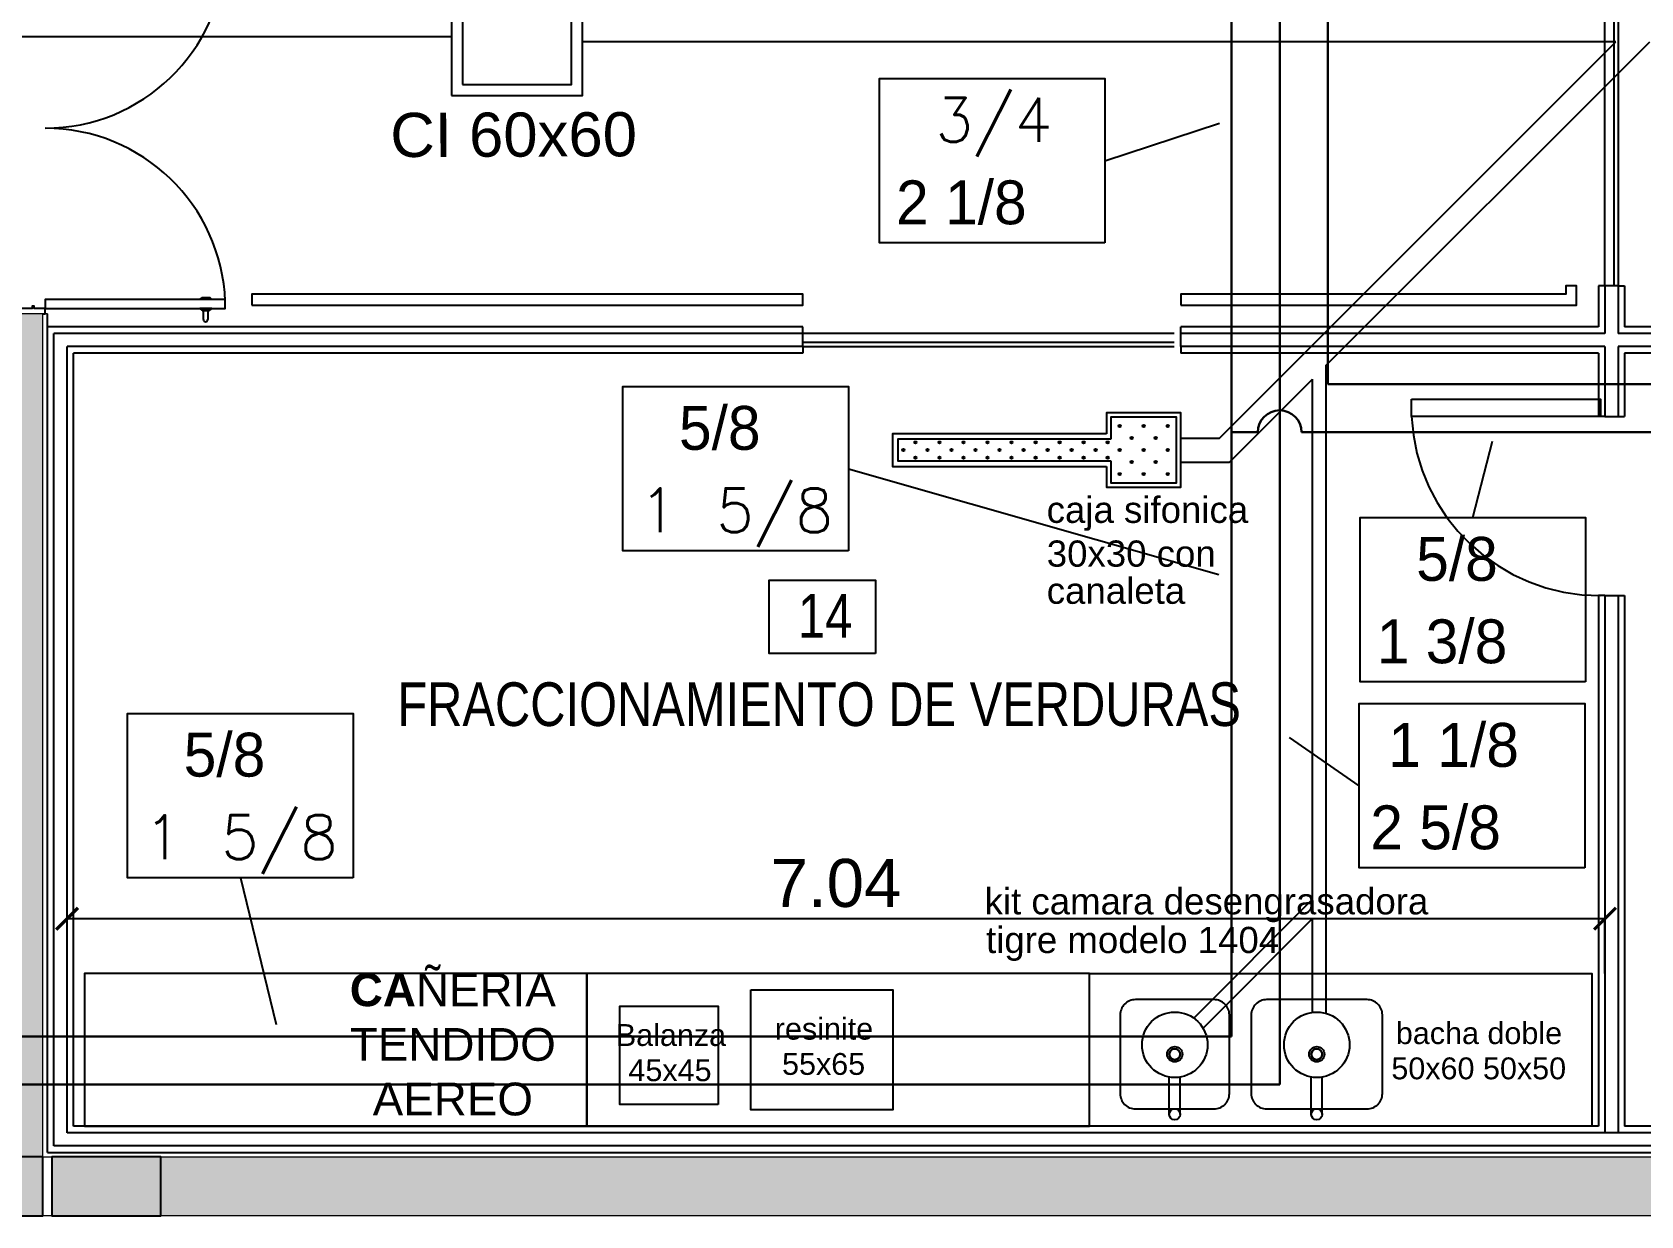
# Model space of a CAD drawing. Header units: inches. Extents: x -309 to 190, y -1585 to -1350.
# Drawn here: x -206.67 to -199.31, y -1419.39 to -1413.97 of the extents above; entities that cross this region are included whole.
import ezdxf
from ezdxf.enums import TextEntityAlignment as Align

# ---------------------------------------------------------------- set-up
doc = ezdxf.new("R2010")
doc.units = ezdxf.units.IN
doc.header["$MEASUREMENT"] = 0
doc.header["$PDMODE"] = 3
doc.linetypes.add('DASHED2', pattern=[0.375, 0.25, -0.125])
doc.layers.get('0').update_dxf_attribs({"color": 9, "linetype": 'CONTINUOUS'})
doc.layers.get('DEFPOINTS').update_dxf_attribs({"color": 9, "linetype": 'CONTINUOUS'})
for name, color, linetype in [('11-LOCALES', 9, 'CONTINUOUS'), ('Barral', 9, 'CONTINUOUS'), ('CARP', 9, 'CONTINUOUS'), ('CLOACA', 9, 'CONTINUOUS'), ('CLOACAS TEXTO', 9, 'CONTINUOUS'), ('color gris', 9, 'CONTINUOUS'), ('estructura', 9, 'CONTINUOUS'), ('IFA-MEDIA 02', 40, 'CONTINUOUS'), ('IFA-TEXTOS', 70, 'CONTINUOUS'), ('proyeccion', 9, 'CONTINUOUS'), ('REVOQUE', 9, 'CONTINUOUS')]:
    doc.layers.add(name, color=color, linetype=linetype)
for name, color, linetype, lineweight in [('cotas', 9, 'CONTINUOUS', 15), ('IFA-BAJA 01', 164, 'CONTINUOUS', 30), ('IFA-MEDIA 01', 30, 'CONTINUOUS', 30), ('MURO 27', 9, 'CONTINUOUS', 9), ('None', 9, 'CONTINUOUS', 5)]:
    doc.layers.add(name, color=color, linetype=linetype, lineweight=lineweight)
doc.styles.add('ARIAL', font='arial.ttf', dxfattribs={"height": 0.225})
doc.styles.add('COTAS', font='arial.ttf')
doc.styles.add('ROMANS', font='arial.ttf')
doc.styles.get("Standard").update_dxf_attribs({"font": 'arial.ttf'})
doc.dimstyles.new('ploteo 100', dxfattribs={"dimscale": 0, "dimtxt": 0.22, "dimasz": 0.1, "dimexe": 0, "dimexo": 0, "dimgap": 0.05, "dimtad": 1, "dimzin": 0, "dimdsep": 46, "dimtxsty": 'COTAS', "dimblk1": 'ARCHTICK', "dimblk2": 'ARCHTICK', "dimsah": 1, "dimcen": 0.7, "dimclrd": 256, "dimclre": 256, "dimclrt": 256, "dimaunit": 1, "dimadec": 3, "dimazin": 0, "dimtfac": 1, "dimtmove": 2, "dimatfit": 3, "dimldrblk": 'ARCHTICK', "dimfxl": 1, "dimtolj": 1, "dimtzin": 0, "dimarcsym": 0})

# ---------------------------------------------------------------- blocks, each defined once
blk = doc.blocks.new('NLOCAL')
blk.add_lwpolyline([(-0.3036, 0), (0.3036, 0), (0.3036, 0.4188), (-0.3036, 0.4188)], close=True)
at = {"style": 'ROMANS', "width": 0.8, "flags": 1}
blk.add_attdef('SECTOR', text='', height=0.25, dxfattribs=at).set_placement((-0.0063, 0.6345), align=Align.MIDDLE)
at = {"style": 'ROMANS', "width": 0.8}
for tag, p in [('NUMERO', (0.006, 0.2059)), ('DENOMINACION', (0.0182, -0.2909))]:
    blk.add_attdef(tag, text='', height=0.25, dxfattribs=at).set_placement(p, align=Align.MIDDLE)
blk = doc.blocks.new('_ARCHTICK')
at = {"color": 0, "linetype": 'ByBlock', "const_width": 0.15}
blk.add_lwpolyline([(-0.5, -0.5), (0.5, 0.5)], dxfattribs=at)
blk = doc.blocks.new('*D17')
at = {"layer": 'cotas', "lineweight": -2, "transparency": 16777216}
for p, q in [((-206.5118, -1418.2782), (-206.5118, -1418.0277)), ((-199.4718, -1418.0277), (-206.5118, -1418.0277)), ((-199.4718, -1418.2782), (-199.4718, -1418.0277))]:
    blk.add_line(p, q, dxfattribs=at)
at = {"layer": 'DEFPOINTS', "color": 0, "transparency": 16777216}
for p in [(-206.5118, -1418.0277), (-206.5118, -1418.2782), (-199.4718, -1418.2782)]:
    blk.add_point(p, dxfattribs=at)
at = {"layer": 'cotas', "lineweight": -2, "transparency": 16777216, "xscale": 0.1, "yscale": 0.1, "zscale": 0.1, "rotation": 180}
blk.add_blockref('_ARCHTICK', (-206.5118, -1418.0277), dxfattribs=at)
at = {"layer": 'cotas', "lineweight": -2, "transparency": 16777216, "xscale": 0.1, "yscale": 0.1, "zscale": 0.1}
blk.add_blockref('_ARCHTICK', (-199.4718, -1418.0277), dxfattribs=at)
at = {"layer": 'cotas', "transparency": 16777216, "insert": (-202.9918, -1417.8654), "char_height": 0.22, "attachment_point": 5, "style": 'COTAS'}
blk.add_mtext('\\A1;7.04', dxfattribs=at)

msp = doc.modelspace()

# ---------------------------------------------------------------- hatches: boundary and pattern name
at = {"layer": 'color gris'}
h = msp.add_hatch(color=256, dxfattribs=at)
h.paths.add_polyline_path([(-234.3518, -1419.3882), (-234.6018, -1419.3882), (-234.6018, -1419.1182), (-234.1018, -1419.1182), (-234.1018, -1419.3882)])
h.paths.add_polyline_path([(-234.6018, -1413.2882), (-234.6018, -1413.0382), (-234.3318, -1413.0382), (-234.3318, -1413.5382), (-234.6018, -1413.5382)])
h.paths.add_polyline_path([(-234.6018, -1407.3882), (-234.6018, -1407.1382), (-234.3318, -1407.1382), (-234.3318, -1407.6382), (-234.6018, -1407.6382)])
h.paths.add_polyline_path([(-234.6018, -1401.4882), (-234.6018, -1401.2382), (-234.3318, -1401.2382), (-234.3318, -1401.7382), (-234.6018, -1401.7382)])
h.paths.add_polyline_path([(-234.6018, -1395.5882), (-234.6018, -1395.3382), (-234.3318, -1395.3382), (-234.3318, -1395.8382), (-234.6018, -1395.8382)])
h.paths.add_polyline_path([(-234.6018, -1389.6882), (-234.6018, -1389.4382), (-234.3318, -1389.4382), (-234.3318, -1389.9382), (-234.6018, -1389.9382)])
h.paths.add_polyline_path([(-234.3518, -1379.1082), (-234.6018, -1379.1082), (-234.6018, -1379.3782), (-234.0419, -1379.3782), (-234.0419, -1379.1082)])
h.paths.add_polyline_path([(-234.6018, -1383.7882), (-234.6018, -1383.5382), (-234.3318, -1383.5382), (-234.3318, -1384.0382), (-234.6018, -1384.0382)])
h.paths.add_polyline_path([(-199.2985, -1406.2982), (-199.2985, -1406.0482), (-199.0285, -1406.0482), (-199.0285, -1406.5482), (-199.2985, -1406.5482)])
h.paths.add_polyline_path([(-181.3218, -1419.1182), (-181.0518, -1419.1182), (-181.0518, -1419.3882), (-181.3218, -1419.3882)])
h.paths.add_polyline_path([(-206.6218, -1375.5582), (-206.6218, -1375.3082), (-206.8918, -1375.3082), (-206.8918, -1375.9682), (-206.6218, -1375.9682)])
h.paths.add_polyline_path([(-191.7851, -1379.3584), (-192.2851, -1379.3584), (-192.2851, -1379.1382), (-192.2261, -1378.943), (-191.707, -1379.0999)])
h.paths.add_polyline_path([(-184.2118, -1381.3667), (-184.5775, -1381.2561), (-184.6557, -1381.5145), (-184.4818, -1381.5671), (-184.4818, -1381.8667), (-184.2118, -1381.8667)])
h.paths.add_polyline_path([(-184.7118, -1395.5882), (-184.7118, -1395.4882), (-184.2118, -1395.4882), (-184.2118, -1395.6882), (-184.7118, -1395.6882)])
h.paths.add_polyline_path([(-184.7118, -1389.6882), (-184.7118, -1389.5882), (-184.2118, -1389.5882), (-184.2118, -1389.7882), (-184.7118, -1389.7882)])
h.paths.add_polyline_path([(-184.7118, -1383.7882), (-184.7118, -1383.6882), (-184.2118, -1383.6882), (-184.2118, -1383.8882), (-184.7118, -1383.8882)])
h.paths.add_polyline_path([(-203.9892, -1375.3855), (-204.2285, -1375.3131), (-204.3067, -1375.5715), (-203.8281, -1375.7163), (-203.7499, -1375.4578)])
h.paths.add_polyline_path([(-206.5818, -1395.5882), (-206.5818, -1395.4882), (-206.0818, -1395.4882), (-206.0818, -1395.6882), (-206.5818, -1395.6882)])
h.paths.add_polyline_path([(-184.2118, -1410.4082), (-184.2118, -1410.6582), (-184.4818, -1410.6582), (-184.4818, -1410.1582), (-184.2118, -1410.1582)])
h.paths.add_polyline_path([(-191.7652, -1410.3882), (-192.0152, -1410.3882), (-192.0152, -1410.6582), (-191.5152, -1410.6582), (-191.5152, -1410.3882)])
h.paths.add_polyline_path([(-199.0485, -1410.3882), (-199.2985, -1410.3882), (-199.2985, -1410.6582), (-198.7985, -1410.6582), (-198.7985, -1410.3882)])
h.paths.add_polyline_path([(-184.4818, -1401.4882), (-184.4818, -1401.2382), (-184.2118, -1401.2382), (-184.2118, -1401.7382), (-184.4818, -1401.7382)])
h.paths.add_polyline_path([(-191.7652, -1401.2382), (-192.0152, -1401.2382), (-192.0152, -1401.5082), (-191.5152, -1401.5082), (-191.5152, -1401.2382)])
h.paths.add_polyline_path([(-199.0485, -1401.2382), (-199.2985, -1401.2382), (-199.2985, -1401.5082), (-198.7985, -1401.5082), (-198.7985, -1401.2382)])
h.paths.add_polyline_path([(-191.7652, -1419.1182), (-192.0152, -1419.1182), (-192.0152, -1419.3882), (-191.5152, -1419.3882), (-191.5152, -1419.1182)])
h.paths.add_polyline_path([(-199.0485, -1419.1182), (-199.2985, -1419.1182), (-199.2985, -1419.3882), (-198.7985, -1419.3882), (-198.7985, -1419.1182)])
h.paths.add_polyline_path([(-184.2118, -1419.3882), (-184.2118, -1419.1182), (-184.7118, -1419.1182), (-184.7118, -1419.3882)])
h.paths.add_polyline_path([(-206.3318, -1419.1182), (-206.5818, -1419.1182), (-206.5818, -1419.3882), (-206.0818, -1419.3882), (-206.0818, -1419.1182)])
h.paths.add_polyline_path([(-206.8718, -1419.1182), (-207.1218, -1419.1182), (-207.1218, -1419.3882), (-206.6218, -1419.3882), (-206.6218, -1419.1182)])
h.paths.add_polyline_path([(-206.5818, -1379.2382), (-206.5818, -1379.1382), (-206.0818, -1379.1382), (-206.0818, -1379.3382), (-206.5818, -1379.3382)])
h.paths.add_polyline_path([(-206.5818, -1413.2882), (-206.5818, -1413.0382), (-206.3118, -1413.0382), (-206.3118, -1413.5382), (-206.5818, -1413.5382)])
h.paths.add_polyline_path([(-206.6218, -1413.2882), (-206.6218, -1413.0382), (-206.8918, -1413.0382), (-206.8918, -1413.5382), (-206.6218, -1413.5382)])
h.paths.add_polyline_path([(-206.5818, -1407.3882), (-206.5818, -1407.1382), (-206.3118, -1407.1382), (-206.3118, -1407.6382), (-206.5818, -1407.6382)])
h.paths.add_polyline_path([(-206.6218, -1407.3882), (-206.6218, -1407.1382), (-206.8918, -1407.1382), (-206.8918, -1407.6382), (-206.6218, -1407.6382)])
h.paths.add_polyline_path([(-206.5818, -1401.4882), (-206.5818, -1401.2382), (-206.3118, -1401.2382), (-206.3118, -1401.7382), (-206.5818, -1401.7382)])
h.paths.add_polyline_path([(-206.6218, -1401.4882), (-206.6218, -1401.2382), (-206.8918, -1401.2382), (-206.8918, -1401.7382), (-206.6218, -1401.7382)])
h.paths.add_polyline_path([(-206.6218, -1395.5882), (-206.6218, -1395.3382), (-206.8918, -1395.3382), (-206.8918, -1395.8382), (-206.6218, -1395.8382)])
h.paths.add_polyline_path([(-206.5818, -1389.6882), (-206.5818, -1389.5882), (-206.0818, -1389.5882), (-206.0818, -1389.7882), (-206.5818, -1389.7882)])
h.paths.add_polyline_path([(-206.6218, -1389.6882), (-206.6218, -1389.4382), (-206.8918, -1389.4382), (-206.8918, -1389.9382), (-206.6218, -1389.9382)])
h.paths.add_polyline_path([(-211.4118, -1375.6182), (-211.4118, -1375.3082), (-211.6818, -1375.3082), (-211.6818, -1375.9682), (-211.4118, -1375.9682)])
h.paths.add_polyline_path([(-206.5818, -1383.7882), (-206.5818, -1383.6882), (-206.0818, -1383.6882), (-206.0818, -1383.8882), (-206.5818, -1383.8882)])
h.paths.add_polyline_path([(-206.6218, -1383.7882), (-206.6218, -1383.5382), (-206.8918, -1383.5382), (-206.8918, -1384.0382), (-206.6218, -1384.0382)])
h.paths.add_polyline_path([(-206.6218, -1379.2382), (-206.6218, -1378.9882), (-206.8918, -1378.9882), (-206.8918, -1379.4882), (-206.6218, -1379.4882)])
at = {"layer": 'MURO 27'}
h = msp.add_hatch(color=256, dxfattribs=at)
h.paths.add_polyline_path([(-206.8918, -1375.3082), (-211.4118, -1375.3082), (-211.4118, -1375.5782), (-208.6918, -1375.5782), (-208.6918, -1379.1682), (-208.4218, -1379.1682), (-208.4218, -1375.5782), (-206.8918, -1375.5782)])
h.paths.add_polyline_path([(-204.0482, -1375.6497), (-204.3067, -1375.5715), (-204.5294, -1376.3082), (-206.1218, -1376.3082), (-206.1218, -1375.3082), (-206.6218, -1375.3082), (-206.6218, -1375.5782), (-206.3918, -1375.5782), (-206.3918, -1376.3082), (-206.6218, -1376.3082), (-206.6218, -1375.9682), (-206.8918, -1375.9682), (-206.8918, -1378.8982), (-207.5818, -1378.8982), (-207.5818, -1379.1682), (-206.8918, -1379.1682), (-206.8918, -1378.9882), (-206.6218, -1378.9882), (-206.6218, -1376.5782), (-204.329, -1376.5782)])
h.paths.add_polyline_path([(-203.7499, -1375.4578), (-203.8281, -1375.7163), (-192.2851, -1379.2072), (-192.2851, -1379.1382), (-192.2261, -1378.943)])
h.paths.add_polyline_path([(-191.707, -1379.0999), (-191.7851, -1379.3584), (-184.6557, -1381.5145), (-184.5775, -1381.2561)])
h.paths.add_polyline_path([(-184.2118, -1381.8667), (-184.4818, -1381.8667), (-184.4818, -1383.6882), (-184.2118, -1383.6882)])
h.paths.add_polyline_path([(-184.2118, -1383.8882), (-184.4818, -1383.8882), (-184.4818, -1389.5882), (-184.2118, -1389.5882)])
h.paths.add_polyline_path([(-184.2118, -1389.7882), (-184.4818, -1389.7882), (-184.4818, -1395.4882), (-184.2118, -1395.4882)])
h.paths.add_polyline_path([(-184.2118, -1395.6882), (-184.4818, -1395.6882), (-184.4818, -1398.7382), (-184.2118, -1398.7382)])
h.paths.add_polyline_path([(-184.2118, -1399.9782), (-184.4818, -1399.9782), (-184.4818, -1401.2382), (-184.2118, -1401.2382)])
h.paths.add_polyline_path([(-184.2118, -1413.5382), (-184.4818, -1413.5382), (-184.4818, -1419.1182), (-184.2118, -1419.1182)])
h.paths.add_polyline_path([(-184.2118, -1410.6582), (-184.4818, -1410.6582), (-184.4818, -1410.8982), (-184.2118, -1410.8982)])
h.paths.add_polyline_path([(-199.2985, -1419.1182), (-206.0818, -1419.1182), (-206.0818, -1419.3882), (-199.2985, -1419.3882)])
h.paths.add_polyline_path([(-207.1218, -1419.1182), (-234.1018, -1419.1182), (-234.1018, -1419.3882), (-207.1218, -1419.3882)])
h.paths.add_polyline_path([(-192.0152, -1419.1182), (-198.7985, -1419.1182), (-198.7985, -1419.3882), (-192.0152, -1419.3882)])
h.paths.add_polyline_path([(-184.7118, -1419.1182), (-191.5152, -1419.1182), (-191.5152, -1419.3882), (-184.7118, -1419.3882)])
h.paths.add_polyline_path([(-234.3318, -1413.5382), (-234.6018, -1413.5382), (-234.6018, -1419.1182), (-234.3318, -1419.1182)])
h.paths.add_polyline_path([(-234.3318, -1407.6382), (-234.6018, -1407.6382), (-234.6018, -1413.0382), (-234.3318, -1413.0382)])
h.paths.add_polyline_path([(-234.3318, -1401.7382), (-234.6018, -1401.7382), (-234.6018, -1407.1382), (-234.3318, -1407.1382)])
h.paths.add_polyline_path([(-234.3318, -1398.0282), (-234.6018, -1398.0282), (-234.6018, -1401.2382), (-234.3318, -1401.2382)])
h.paths.add_polyline_path([(-234.3318, -1384.0382), (-234.6018, -1384.0382), (-234.6018, -1389.4382), (-234.3318, -1389.4382)])
h.paths.add_polyline_path([(-234.3318, -1389.9382), (-234.6018, -1389.9382), (-234.6018, -1395.3382), (-234.3318, -1395.3382)])
h.paths.add_polyline_path([(-234.3318, -1379.3782), (-234.6018, -1379.3782), (-234.6018, -1382.0482), (-234.3318, -1382.0482)])
h.paths.add_polyline_path([(-234.3318, -1382.5882), (-234.6018, -1382.5882), (-234.6018, -1383.5382), (-234.3318, -1383.5382)])
h.paths.add_polyline_path([(-206.6218, -1389.9382), (-206.8918, -1389.9382), (-206.8918, -1395.3382), (-206.6218, -1395.3382)])
h.paths.add_polyline_path([(-206.6218, -1384.0382), (-206.8918, -1384.0382), (-206.8918, -1389.4382), (-206.6218, -1389.4382)])
h.paths.add_polyline_path([(-206.6218, -1379.4882), (-206.8918, -1379.4882), (-206.8918, -1383.5382), (-206.6218, -1383.5382)])
h.paths.add_polyline_path([(-206.6218, -1398.0282), (-206.8918, -1398.0282), (-206.8918, -1401.2382), (-206.6218, -1401.2382)])
h.paths.add_polyline_path([(-206.6218, -1401.7382), (-206.8918, -1401.7382), (-206.8918, -1407.1382), (-206.6218, -1407.1382)])
h.paths.add_polyline_path([(-206.6218, -1407.6382), (-206.8918, -1407.6382), (-206.8918, -1407.7482), (-206.6218, -1407.7482)])
msp.add_hatch(color=256, dxfattribs=at).paths.add_polyline_path([(-206.6218, -1415.2582), (-206.8918, -1415.2582), (-206.8918, -1419.1182), (-206.8718, -1419.1182), (-206.6218, -1419.1182)])

# ---------------------------------------------------------------- linework, layer by layer
for p, q in [((-199.5018, -1415.1303), (-199.5018, -1415.3182)), ((-199.4718, -1415.1303), (-199.5018, -1415.1303)), ((-199.4718, -1415.1303), (-199.4718, -1415.3482)), ((-199.4118, -1415.1303), (-199.4718, -1415.1303)), ((-199.4118, -1415.1303), (-199.4118, -1415.3482)), ((-199.4118, -1415.1303), (-199.3818, -1415.1303)), ((-199.3818, -1415.1303), (-199.3818, -1415.3182)), ((-203.1432, -1415.3182), (-206.6018, -1415.3182)), ((-203.1432, -1415.3482), (-206.5718, -1415.3482)), ((-206.5718, -1419.0682), (-206.5718, -1415.3482)), ((-203.1432, -1415.3482), (-203.1432, -1415.3182)), ((-203.1432, -1415.4082), (-203.1432, -1415.3482)), ((-199.5018, -1415.3182), (-201.4132, -1415.3182)), ((-201.4132, -1415.3482), (-201.4132, -1415.3182)), ((-199.4718, -1415.3482), (-201.4132, -1415.3482)), ((-201.4132, -1415.4082), (-201.4132, -1415.3482)), ((-195.9618, -1415.3482), (-199.4118, -1415.3482)), ((-195.9618, -1415.3182), (-199.3818, -1415.3182)), ((-203.1432, -1415.4082), (-206.5118, -1415.4082)), ((-206.5118, -1419.0082), (-206.5118, -1415.4082)), ((-203.1432, -1415.4382), (-206.4818, -1415.4382)), ((-206.4818, -1418.9782), (-206.4818, -1415.4382)), ((-203.1432, -1415.4082), (-203.1432, -1415.4382)), ((-199.4718, -1415.4082), (-201.4132, -1415.4082)), ((-201.4132, -1415.4082), (-201.4132, -1415.4382)), ((-199.5018, -1415.4382), (-201.4132, -1415.4382)), ((-199.5018, -1415.4382), (-199.5018, -1415.7282)), ((-199.4718, -1415.4082), (-199.4718, -1415.7282)), ((-199.4118, -1415.4082), (-199.4118, -1415.7282)), ((-195.9618, -1415.4082), (-199.4118, -1415.4082)), ((-199.3818, -1415.4382), (-199.3818, -1415.7282)), ((-196.2618, -1415.4382), (-199.3818, -1415.4382)), ((-199.4718, -1415.7282), (-199.5018, -1415.7282)), ((-199.4718, -1415.7282), (-199.4118, -1415.7282)), ((-199.4118, -1415.7282), (-199.3818, -1415.7282)), ((-199.5018, -1416.5482), (-199.5018, -1418.9782)), ((-199.4718, -1416.5482), (-199.5018, -1416.5482)), ((-199.4718, -1416.5482), (-199.4718, -1419.0082)), ((-199.4718, -1416.5482), (-199.4118, -1416.5482)), ((-199.4118, -1416.5482), (-199.4118, -1419.0082)), ((-199.4118, -1416.5482), (-199.3818, -1416.5482)), ((-199.3818, -1416.5482), (-199.3818, -1418.9782)), ((-199.5018, -1418.9782), (-206.4818, -1418.9782)), ((-196.2618, -1418.9782), (-199.3818, -1418.9782)), ((-189.8118, -1419.0082), (-206.5118, -1419.0082)), ((-189.7518, -1419.0682), (-206.5718, -1419.0682))]:
    msp.add_line(p, q)
at = {"ltscale": 0.5}
for points in [[(-204.1318, -1418.2782), (-206.4318, -1418.2782), (-206.4318, -1418.9782), (-204.1318, -1418.9782)], [(-201.8318, -1418.2782), (-204.1318, -1418.2782), (-204.1318, -1418.9782), (-201.8318, -1418.9782)], [(-201.8318, -1418.2782), (-199.5318, -1418.2782), (-199.5318, -1418.9782), (-201.8318, -1418.9782)]]:
    msp.add_lwpolyline(points, close=True, dxfattribs=at)
for points in [[(-203.3818, -1418.3532), (-202.7318, -1418.3532), (-202.7318, -1418.9032), (-203.3818, -1418.9032)], [(-203.5318, -1418.8785), (-203.9818, -1418.8785), (-203.9818, -1418.4285), (-203.5318, -1418.4285)]]:
    msp.add_lwpolyline(points, close=True)
for points in [[(-201.191, -1418.4684, 0.414214), (-201.261, -1418.3984), (-201.621, -1418.3984, 0.414214), (-201.691, -1418.4684), (-201.691, -1418.8284, 0.414214), (-201.621, -1418.8984), (-201.261, -1418.8984, 0.414214), (-201.191, -1418.8284)], [(-200.4909, -1418.4684, 0.414214), (-200.5609, -1418.3984), (-201.021, -1418.3984, 0.414214), (-201.091, -1418.4684), (-201.091, -1418.8284, 0.414214), (-201.021, -1418.8984), (-200.5609, -1418.8984, 0.414214), (-200.4909, -1418.8284)], [(-201.441, -1418.6134, -1), (-201.441, -1418.6834, -1)], [(-201.441, -1418.6234, -1), (-201.441, -1418.6734, -1)], [(-200.791, -1418.6134, -1), (-200.791, -1418.6834, -1)], [(-200.791, -1418.6234, -1), (-200.791, -1418.6734, -1)]]:
    msp.add_lwpolyline(points, format="xyb", close=True)
at = {"elevation": 0, "flags": 128}
for points in [[(-201.441, -1418.6834, -1), (-201.441, -1418.6134, -1)], [(-201.441, -1418.6234, 1), (-201.441, -1418.6734, 1)], [(-200.791, -1418.6834, -1), (-200.791, -1418.6134, -1)], [(-200.791, -1418.6234, 1), (-200.791, -1418.6734, 1)]]:
    msp.add_lwpolyline(points, format="xyb", close=True, dxfattribs=at)
at = {"layer": 'Barral'}
for p, q in [((-199.4718, -1415.1303), (-199.4718, -1413.4232)), ((-199.4318, -1413.4232), (-199.4318, -1415.1303)), ((-199.4118, -1413.4232), (-199.4118, -1415.1303))]:
    msp.add_line(p, q, dxfattribs=at)
msp.add_lwpolyline([(-199.4718, -1413.4232), (-199.4118, -1413.4232), (-199.4118, -1415.1303), (-199.4718, -1415.1303)], dxfattribs=at)
for points in [[(-201.4132, -1415.2182), (-199.6017, -1415.2182), (-199.6017, -1415.1303), (-199.6517, -1415.1303), (-199.6517, -1415.1682), (-201.4132, -1415.1682)], [(-205.6664, -1415.2182), (-203.1432, -1415.2182), (-203.1432, -1415.1682), (-205.6664, -1415.1682)], [(-200.3571, -1415.6482), (-199.4929, -1415.6482), (-199.4929, -1415.7282), (-200.3571, -1415.7282)]]:
    msp.add_lwpolyline(points, close=True, dxfattribs=at)
at = {"layer": 'CARP'}
for p, q in [((-205.9033, -1415.1932), (-205.8953, -1415.1845)), ((-205.8492, -1415.1932), (-205.9033, -1415.1932)), ((-205.8572, -1415.1845), (-205.8953, -1415.1845)), ((-205.8933, -1415.1828), (-205.8933, -1415.1845)), ((-205.8933, -1415.1828), (-205.8599, -1415.1828)), ((-205.8873, -1415.1828), (-205.8677, -1415.1828)), ((-205.8599, -1415.1828), (-205.8599, -1415.1845)), ((-205.8492, -1415.1932), (-205.8572, -1415.1845)), ((-205.9033, -1415.2332), (-205.8953, -1415.2419)), ((-205.8492, -1415.2332), (-205.9033, -1415.2332)), ((-205.8572, -1415.2419), (-205.8953, -1415.2419)), ((-205.8933, -1415.2435), (-205.8933, -1415.2419)), ((-205.8933, -1415.2435), (-205.8599, -1415.2435)), ((-205.8873, -1415.2538), (-205.8873, -1415.2435)), ((-205.8873, -1415.2435), (-205.8677, -1415.2435)), ((-205.8873, -1415.2845), (-205.8873, -1415.2445)), ((-205.8677, -1415.2435), (-205.8677, -1415.2578)), ((-205.8677, -1415.2445), (-205.8677, -1415.2845)), ((-205.8599, -1415.2435), (-205.8599, -1415.2419)), ((-205.8492, -1415.2332), (-205.8572, -1415.2419))]:
    msp.add_line(p, q, dxfattribs=at)
msp.add_lwpolyline([(-206.6118, -1415.2332), (-205.7874, -1415.2332), (-205.7874, -1415.1932), (-206.6118, -1415.1932)], close=True, dxfattribs=at)
msp.add_lwpolyline([(-206.6218, -1415.2582), (-206.6118, -1415.2582), (-206.6118, -1415.2332), (-206.6618, -1415.2332), (-206.6618, -1415.2232), (-206.6718, -1415.2232), (-206.6718, -1415.2332), (-206.9118, -1415.2332), (-206.9118, -1415.2582), (-206.9018, -1415.2582)], dxfattribs=at)
for centre, radius, start, end in [((-206.6118, -1413.5832), 0.825, 270, 357.85576), ((-206.6118, -1415.2332), 0.825, 2.14424, 90), ((-205.8775, -1415.2845), 0.00979, 180, 0)]:
    msp.add_arc(centre, radius, start, end, dxfattribs=at)
at = {"layer": 'CLOACA'}
for points in [[(-207.3843, -1413.5282), (-206.9243, -1413.9882), (-204.7518, -1413.9882)], [(-199.4222, -1414.0132), (-204.1518, -1414.0132)], [(-201.4132, -1415.827), (-201.236, -1415.827), (-199.4222, -1414.0132)], [(-200.7475, -1415.494), (-199.2667, -1414.0132)], [(-200.7475, -1418.4614), (-200.7475, -1415.494)], [(-201.4132, -1415.937), (-201.1905, -1415.937), (-200.8105, -1415.557)], [(-200.8105, -1417.9383), (-200.8105, -1415.557)], [(-201.7532, -1415.957), (-201.7532, -1416.052), (-201.4132, -1416.052), (-201.4132, -1415.712), (-201.7532, -1415.712), (-201.7532, -1415.807)], [(-201.7332, -1415.932), (-201.7332, -1416.032), (-201.4332, -1416.032), (-201.4332, -1415.732), (-201.7332, -1415.732), (-201.7332, -1415.832)], [(-201.7532, -1415.807), (-202.7332, -1415.807), (-202.7332, -1415.957), (-201.7532, -1415.957)], [(-201.7332, -1415.832), (-202.7082, -1415.832), (-202.7082, -1415.932), (-201.7332, -1415.932)], [(-201.3545, -1418.4824), (-200.8105, -1417.9383)], [(-201.3118, -1418.5288), (-200.8105, -1418.0274)], [(-200.8105, -1418.4562), (-200.8105, -1418.0274)], [(-200.816, -1418.9235), (-200.816, -1418.7529)], [(-200.766, -1418.9235), (-200.766, -1418.7529)]]:
    msp.add_lwpolyline(points, dxfattribs=at)
for points in [[(-204.7518, -1414.2582), (-204.1518, -1414.2582), (-204.1518, -1413.6582), (-204.7518, -1413.6582)], [(-204.7018, -1414.2082), (-204.2018, -1414.2082), (-204.2018, -1413.7082), (-204.7018, -1413.7082)]]:
    msp.add_lwpolyline(points, close=True, dxfattribs=at)
at = {"layer": 'CLOACA', "elevation": 0}
for points in [[(-201.466, -1418.9235), (-201.466, -1418.7529)], [(-201.416, -1418.9235), (-201.416, -1418.7529)]]:
    msp.add_lwpolyline(points, dxfattribs=at)
at = {"layer": 'CLOACA'}
for centre, radius in [((-201.6932, -1415.772), 0.00496), ((-201.6932, -1415.772), 0.00496), ((-201.5832, -1415.772), 0.00496), ((-201.5832, -1415.772), 0.00496), ((-201.4732, -1415.772), 0.00496), ((-201.4732, -1415.772), 0.00496), ((-202.6832, -1415.882), 0.00496), ((-202.6832, -1415.882), 0.00496), ((-202.6282, -1415.847), 0.00496), ((-202.6282, -1415.847), 0.00496), ((-202.5732, -1415.882), 0.00496), ((-202.5732, -1415.882), 0.00496), ((-202.5182, -1415.847), 0.00496), ((-202.5182, -1415.847), 0.00496), ((-202.4632, -1415.882), 0.00496), ((-202.4632, -1415.882), 0.00496), ((-202.4082, -1415.847), 0.00496), ((-202.4082, -1415.847), 0.00496), ((-202.3532, -1415.882), 0.00496), ((-202.3532, -1415.882), 0.00496), ((-202.2982, -1415.847), 0.00496), ((-202.2982, -1415.847), 0.00496), ((-202.2432, -1415.882), 0.00496), ((-202.2432, -1415.882), 0.00496), ((-202.1882, -1415.847), 0.00496), ((-202.1882, -1415.847), 0.00496), ((-202.1332, -1415.882), 0.00496), ((-202.1332, -1415.882), 0.00496), ((-202.0782, -1415.847), 0.00496), ((-202.0782, -1415.847), 0.00496), ((-202.0232, -1415.882), 0.00496), ((-202.0232, -1415.882), 0.00496), ((-201.9682, -1415.847), 0.00496), ((-201.9682, -1415.847), 0.00496), ((-201.9132, -1415.882), 0.00496), ((-201.9132, -1415.882), 0.00496), ((-201.8582, -1415.847), 0.00496), ((-201.8582, -1415.847), 0.00496), ((-201.8032, -1415.882), 0.00496), ((-201.8032, -1415.882), 0.00496), ((-201.7482, -1415.847), 0.00496), ((-201.7482, -1415.847), 0.00496), ((-201.6932, -1415.882), 0.00496), ((-201.6932, -1415.882), 0.00496), ((-201.6382, -1415.827), 0.00496), ((-201.6382, -1415.827), 0.00496), ((-201.5832, -1415.882), 0.00496), ((-201.5832, -1415.882), 0.00496), ((-201.5282, -1415.827), 0.00496), ((-201.5282, -1415.827), 0.00496), ((-201.4732, -1415.882), 0.00496), ((-201.4732, -1415.882), 0.00496), ((-202.6282, -1415.917), 0.00496), ((-202.6282, -1415.917), 0.00496), ((-202.5182, -1415.917), 0.00496), ((-202.5182, -1415.917), 0.00496), ((-202.4082, -1415.917), 0.00496), ((-202.4082, -1415.917), 0.00496), ((-202.2982, -1415.917), 0.00496), ((-202.2982, -1415.917), 0.00496), ((-202.1882, -1415.917), 0.00496), ((-202.1882, -1415.917), 0.00496), ((-202.0782, -1415.917), 0.00496), ((-202.0782, -1415.917), 0.00496), ((-201.9682, -1415.917), 0.00496), ((-201.9682, -1415.917), 0.00496), ((-201.8582, -1415.917), 0.00496), ((-201.8582, -1415.917), 0.00496), ((-201.7482, -1415.917), 0.00496), ((-201.7482, -1415.917), 0.00496), ((-201.6382, -1415.937), 0.00496), ((-201.6382, -1415.937), 0.00496), ((-201.5282, -1415.937), 0.00496), ((-201.5282, -1415.937), 0.00496), ((-201.6932, -1415.992), 0.00496), ((-201.6932, -1415.992), 0.00496), ((-201.5832, -1415.992), 0.00496), ((-201.5832, -1415.992), 0.00496), ((-201.4732, -1415.992), 0.00496), ((-201.4732, -1415.992), 0.00496), ((-201.441, -1418.605, 0), 0.15), ((-200.791, -1418.605), 0.15), ((-201.441, -1418.9235, 0), 0.025), ((-200.791, -1418.9235), 0.025)]:
    msp.add_circle(centre, radius, dxfattribs=at)
at = {"layer": 'estructura'}
for points in [[(-206.8718, -1419.1182), (-207.1218, -1419.1182), (-207.1218, -1419.3882), (-206.6218, -1419.3882), (-206.6218, -1419.1182)], [(-206.3318, -1419.1182), (-206.5818, -1419.1182), (-206.5818, -1419.3882), (-206.0818, -1419.3882), (-206.0818, -1419.1182)]]:
    msp.add_lwpolyline(points, close=True, dxfattribs=at)
at = {"layer": 'IFA-BAJA 01'}
for p, q in [((-200.7407, -1402.4515), (-200.7407, -1415.5799)), ((-200.7407, -1415.5799), (-189.3225, -1415.5799))]:
    msp.add_line(p, q, dxfattribs=at)
at = {"layer": 'IFA-MEDIA 01'}
for p, q in [((-201.1807, -1402.0115), (-201.1807, -1418.5669)), ((-200.9607, -1402.2315), (-200.9607, -1418.7869)), ((-201.0607, -1415.7999), (-201.1807, -1415.7999)), ((-191.7657, -1415.7999), (-200.8607, -1415.7999)), ((-201.1807, -1418.5669), (-214.879, -1418.5669)), ((-200.9607, -1418.7869), (-220.3011, -1418.7869))]:
    msp.add_line(p, q, dxfattribs=at)
msp.add_arc((-200.9607, -1415.7999), 0.1, 0, 180, dxfattribs=at)
at = {"layer": 'IFA-MEDIA 02'}
for p, q in [((-201.7605, -1414.5575), (-201.2358, -1414.3845)), ((-200.0766, -1416.1913), (-199.9864, -1415.8405)), ((-202.9348, -1415.9676), (-201.2393, -1416.4516)), ((-200.5969, -1417.4191), (-200.9158, -1417.1985)), ((-205.7181, -1417.84), (-205.5544, -1418.5125))]:
    msp.add_line(p, q, dxfattribs=at)
for points in [[(-201.7605, -1414.9337), (-202.7932, -1414.9337), (-202.7932, -1414.1814), (-201.7605, -1414.1814)], [(-202.9348, -1416.3438), (-203.9675, -1416.3438), (-203.9675, -1415.5915), (-202.9348, -1415.5915)], [(-199.5602, -1416.9436), (-200.5929, -1416.9436), (-200.5929, -1416.1913), (-199.5602, -1416.1913)], [(-199.5642, -1417.7953), (-200.5969, -1417.7953), (-200.5969, -1417.043), (-199.5642, -1417.043)], [(-205.2018, -1417.84), (-206.2345, -1417.84), (-206.2345, -1417.0877), (-205.2018, -1417.0877)]]:
    msp.add_lwpolyline(points, close=True, dxfattribs=at)
at = {"layer": 'MURO 27'}
for points in [[(-234.6018, -1398.0282), (-234.6018, -1419.3882), (-206.6218, -1419.3882), (-206.6218, -1415.2582)], [(-206.6018, -1415.2582), (-206.9118, -1415.2582)], [(-206.6218, -1419.1182), (-206.5818, -1419.1182)], [(-206.0818, -1419.1182), (-184.7118, -1419.1182)], [(-206.5818, -1419.3882), (-206.6218, -1419.3882)], [(-184.7118, -1419.3882), (-206.0818, -1419.3882)]]:
    msp.add_lwpolyline(points, dxfattribs=at)
at = {"layer": 'proyeccion', "linetype": 'DASHED2', "ltscale": 10}
for p, q in [((-201.4432, -1415.3482), (-203.1432, -1415.3482)), ((-203.1432, -1415.3882), (-201.4432, -1415.3882)), ((-203.1432, -1415.4082), (-201.4432, -1415.4082))]:
    msp.add_line(p, q, dxfattribs=at)
msp.add_arc((-199.4957, -1415.6857), 0.8625, 182.82266, 270.18934, dxfattribs=at)
at = {"layer": 'REVOQUE'}
for points in [[(-206.6018, -1419.0982), (-206.6018, -1415.2582)], [(-206.6018, -1419.0982), (-184.8998, -1419.0982)]]:
    msp.add_lwpolyline(points, dxfattribs=at)

# ---------------------------------------------------------------- block references
at = {"layer": '11-LOCALES'}
ref = msp.add_blockref('NLOCAL', (-203.0544, -1416.8127), dxfattribs=dict(at, xscale=-0.7999999999999546, yscale=0.7999999999999546, zscale=0.8000000000000003))
ref.add_attrib('DENOMINACION', 'FRACCIONAMIENTO DE VERDURAS', dxfattribs={"layer": '0', "height": 0.2, "style": 'ROMANS', "width": 0.8}).set_placement((-203.069, -1417.0454), align=Align.MIDDLE)
ref.add_attrib('NUMERO', '14', dxfattribs={"layer": '0', "height": 0.2, "style": 'ROMANS', "width": 0.8}).set_placement((-203.0416, -1416.6407), align=Align.MIDDLE)

# ---------------------------------------------------------------- texts
at = {"layer": 'CLOACA', "style": 'ROMANS'}
msp.add_text('CI 60x60', height=0.20199, rotation=0.19099, dxfattribs=at).set_placement((-205.0318, -1414.5404))
at = {"layer": 'CLOACAS TEXTO', "style": 'ARIAL'}
for s, p in [('caja sifonica', (-202.0274, -1416.2154)), ('30x30 con', (-202.0271, -1416.416)), ('canaleta', (-202.0271, -1416.5859)), ('kit camara desengrasadora', (-202.3115, -1418.0079)), ('tigre modelo 1404', (-202.3052, -1418.185))]:
    msp.add_text(s, height=0.12, dxfattribs=at).set_placement(p)
at = {"layer": 'IFA-MEDIA 02', "char_height": 0.201007, "width": 1.049702, "attachment_point": 1}
for s, insert in [('{\\Ftxt.shx|c0;3/4}', (-202.5364, -1414.2698)), ('{\\Ftxt|c0;2 1/8}', (-202.7168, -1414.6473)), ('{\\Ftxt|c0;5/8}', (-203.7107, -1415.6799)), ('{\\Ftxt.shx|c0;1 5/8}', (-203.8911, -1416.0574)), ('{\\Ftxt|c0;5/8}', (-200.3361, -1416.2797)), ('{\\Ftxt|c0;1 3/8}', (-200.5165, -1416.6572)), ('{\\Ftxt|c0;1 1/8}', (-200.4635, -1417.1314)), ('{\\Ftxt|c0;5/8}', (-205.9777, -1417.1761)), ('{\\Ftxt|c0;2 5/8}', (-200.5461, -1417.5089)), ('{\\Ftxt.shx|c0;1 5/8}', (-206.1581, -1417.5537))]:
    msp.add_mtext(s, dxfattribs=dict(at, insert=insert))
at = {"layer": 'IFA-TEXTOS', "color": 70, "insert": (-204.7458, -1418.2782), "char_height": 0.15, "width": 1.475677, "attachment_point": 2, "style": 'ARIAL'}
msp.add_mtext('{\\fArial|b1|i0|c238|p34;CA}Ñ{\\fArial|b0|i0|c238|p34;ERIA TENDIDO AEREO}', dxfattribs=at)
at = {"layer": 'None', "char_height": 0.1, "attachment_point": 1, "line_spacing_factor": 0.96736, "style": 'ARIAL'}
for s, insert in [('\\pi-0.24434;Balanza\\P\\pi-0.18663;45x45', (-203.7554, -1418.5103, 0)), ('\\pi-0.21774;resinite\\P\\pi-0.18462;55x65', (-203.0542, -1418.4815, 0)), ('\\pi-0.37316;bacha doble\\P\\pi-0.39379;50x60 50x50', (-200.0559, -1418.5017))]:
    msp.add_mtext(s, dxfattribs=dict(at, insert=insert))

# ---------------------------------------------------------------- dimensions: what is measured, and where the dimension line sits
at = {"layer": 'cotas'}
dim = msp.add_linear_dim(base=(-206.5118, -1418.0277), p1=(-199.4718, -1418.2782), p2=(-206.5118, -1418.2782), dimstyle='ploteo 100', override={"dimscale": 1, "dimfxl": 20}, dxfattribs=at)
dim.commit()
dim.dimension.update_dxf_attribs({"geometry": '*D17', "text_midpoint": (-202.9918, -1417.8654)})

doc.saveas('drawing.dxf')
